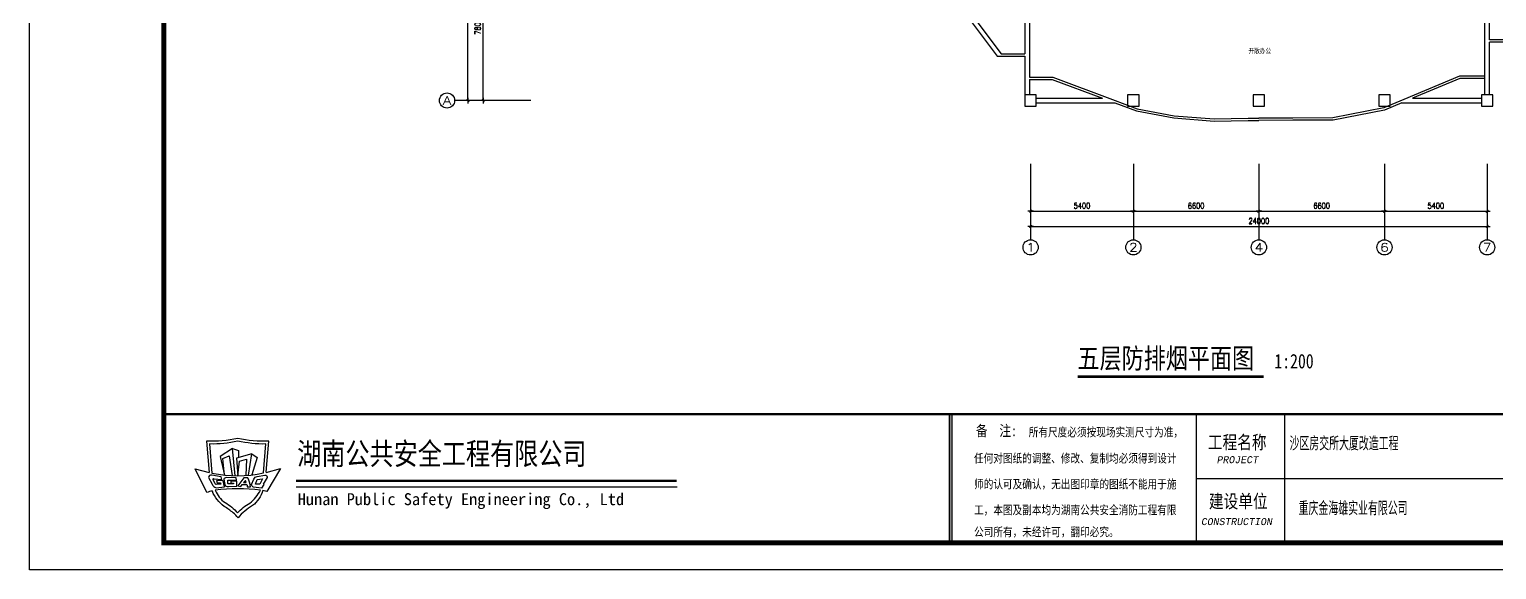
# Model space of a CAD drawing. Extents: x -149393 to 1177518, y -366685 to 296590.
# Drawn here: x 777175 to 854306, y 212582 to 241016 of the extents above; entities that cross this region are included whole.
import ezdxf
from ezdxf.enums import TextEntityAlignment as Align

# ---------------------------------------------------------------- set-up
doc = ezdxf.new("R2010")
doc.units = 0
doc.header["$LTSCALE"] = 1000
doc.header["$MEASUREMENT"] = 0
doc.layers.get('0').update_dxf_attribs({"linetype": 'CONTINUOUS'})
doc.layers.get('Defpoints').update_dxf_attribs({"linetype": 'CONTINUOUS'})
for name, color, linetype in [('ABDE_DENG', 4, 'CONTINUOUS'), ('AXIS', 3, 'CONTINUOUS'), ('COLUMN', 9, 'CONTINUOUS'), ('LAYER6', 6, 'CONTINUOUS'), ('LAYER8', 8, 'CONTINUOUS'), ('PUB_TITLE', 253, 'CONTINUOUS'), ('TEL_SYMB', 3, 'CONTINUOUS'), ('TEL_TEXT', 7, 'CONTINUOUS'), ('WALL', 9, 'CONTINUOUS'), ('图层3', 250, 'CONTINUOUS'), ('标注', 1, 'CONTINUOUS')]:
    doc.layers.add(name, color=color, linetype=linetype)
doc.styles.add('-黑体', font='simhei.ttf', dxfattribs={"width": 0.8})
doc.styles.add('_TCH_AXIS', font='COMPLEX', dxfattribs={"bigfont": 'GBCBIG'})
doc.styles.add('_TCH_DIM_T3', font='SIMPLEX', dxfattribs={"width": 0.705882, "bigfont": 'GBCBIG'})
doc.styles.add('_TEL_DIM', font='', dxfattribs={"width": 0.8, "height": 3.5})
doc.styles.add('BAO', font='simhei.ttf', dxfattribs={"height": 20})
doc.styles.add('DIM_FONT', font='SIMPLEX.shx', dxfattribs={"width": 0.8})
doc.styles.add('Romans', font='romans.shx', dxfattribs={"height": 150})
doc.styles.add('图框字体', font='', dxfattribs={"width": 0.6})
doc.styles.add('宋体', font='')
doc.styles.get('_TEL_DIM').set_extended_font_data('SimSun')
doc.styles.get('图框字体').set_extended_font_data('SimSun')
doc.styles.get('宋体').set_extended_font_data('SimSun')
doc.dimstyles.new('_TCH_ARCH&&100', dxfattribs={"dimtxt": 297.5, "dimasz": 100, "dimexe": 250, "dimexo": 300, "dimgap": 126.25, "dimtad": 1, "dimdec": 0, "dimzin": 0, "dimdsep": 46, "dimtxsty": '_TCH_DIM_T3', "dimblk": 'ARCHTICK', "dimcen": 0.09, "dimclrt": 7, "dimazin": 2, "dimtfac": 1, "dimtdec": 0, "dimtix": 1, "dimtmove": 2, "dimatfit": 3, "dimfxl": 1, "dimtolj": 1, "dimtzin": 0, "dimarcsym": 0})
doc.dimstyles.new('DIMN', dxfattribs={"dimtxt": 300, "dimasz": 1, "dimexe": 250, "dimexo": 300, "dimgap": 150, "dimtad": 1, "dimdec": 0, "dimdsep": 46, "dimtxsty": 'DIM_FONT', "dimblk": '_DIMX', "dimcen": 2.5, "dimclrt": 7, "dimadec": 0, "dimazin": 0, "dimtfac": 1, "dimtdec": 0, "dimtix": 1, "dimtmove": 2, "dimatfit": 3, "dimldrblk": '_DIMX', "dimfxl": 1, "dimtolj": 1, "dimarcsym": 0})

# ---------------------------------------------------------------- blocks, each defined once
blk = doc.blocks.new('sdfs')
for p, q in [((-71908384, -77525171), (-71908178, -77525115)), ((-71908178, -77525115), (-71908377, -77525447)), ((-71908377, -77525447), (-71908433, -77525434))]:
    blk.add_line(p, q)
for points in [[(-71908384, -77525170), (-71908347, -77524719, -0.070191), (-71908797, -77524678, -0.081286), (-71909248, -77524717), (-71909212, -77525174)], [(-71908424, -77525180), (-71908390, -77524760, -0.06194), (-71908797, -77524718, -0.071571), (-71909205, -77524759), (-71909171, -77525183)], [(-71908793, -77525830, 0.079164), (-71908864, -77525756, 0.017587), (-71908992, -77525665, -0.151333), (-71909165, -77525443, 0.091265), (-71909243, -77525465), (-71909414, -77525118), (-71909212, -77525174)], [(-71909171, -77525183, 0.104147), (-71908424, -77525180)], [(-71909037, -77525238), (-71909174, -77525211, 0.425242), (-71909222, -77525244), (-71909170, -77525344, 0.188834), (-71909109, -77525397), (-71908987, -77525380), (-71909008, -77525292), (-71909104, -77525290), (-71909094, -77525325), (-71909046, -77525324), (-71909042, -77525343), (-71909112, -77525346, -0.388908), (-71909124, -77525336), (-71909154, -77525273, -0.729743), (-71909143, -77525263), (-71909027, -77525275), (-71909037, -77525238)], [(-71908469, -77525431, 0.068635), (-71909122, -77525430, 0.14553), (-71908981, -77525609, -0.078816), (-71908799, -77525759, -0.096853), (-71908623, -77525617, 0.115375), (-71908469, -77525431, -1.236528)], [(-71908817, -77525283), (-71908818, -77525251), (-71908963, -77525247, 0.31675), (-71908999, -77525271), (-71908984, -77525345, 0.454249), (-71908933, -77525375, -0.216798)], [(-71908933, -77525375), (-71908809, -77525371), (-71908809, -77525301), (-71908899, -77525301), (-71908899, -77525330), (-71908857, -77525330), (-71908857, -77525340), (-71908930, -77525340, -0.296815), (-71908939, -77525333), (-71908943, -77525291, -0.684505), (-71908932, -77525286), (-71908817, -77525284)], [(-71908652, -77525253), (-71908710, -77525252), (-71908795, -77525369), (-71908754, -77525374), (-71908734, -77525348), (-71908665, -77525347, -0.146125), (-71908660, -77525382), (-71908614, -77525381, 0.11925), (-71908652, -77525253, 1.231758)], [(-71908430, -77525343), (-71908419, -77525346), (-71908452, -77525400), (-71908567, -77525385, -0.420793), (-71908596, -77525346), (-71908564, -77525268, -0.289513), (-71908514, -77525232), (-71908403, -77525211, -0.54216), (-71908369, -77525246), (-71908430, -77525343)], [(-71908433, -77525434, -0.143259), (-71908582, -77525653, 0.08357), (-71908793, -77525830, -1.288368)]]:
    blk.add_lwpolyline(points, format="xyb")
for points in [[(-71908871, -77524827), (-71909053, -77524941), (-71908989, -77525211), (-71909011, -77524972), (-71908922, -77524931), (-71908880, -77525219)], [(-71908837, -77525220), (-71908871, -77524827), (-71908786, -77524856), (-71908785, -77524962)], [(-71908595, -77524903), (-71908817, -77524966), (-71908796, -77525220), (-71908771, -77525007), (-71908669, -77524980), (-71908678, -77525216)], [(-71908642, -77525213), (-71908595, -77524903), (-71908516, -77524956), (-71908594, -77525208)], [(-71908685, -77525288), (-71908714, -77525318), (-71908675, -77525320), (-71908685, -77525288)], [(-71908438, -77525266), (-71908477, -77525343), (-71908542, -77525343), (-71908514, -77525276), (-71908438, -77525266)]]:
    blk.add_lwpolyline(points)
blk = doc.blocks.new('_DIMX')
blk.add_line((-150, 0), (150, 0))
at = {"const_width": 50}
blk.add_lwpolyline([(-70, -70), (70, 70)], dxfattribs=at)
blk = doc.blocks.new('_ArchTick')
at = {"color": 0, "linetype": 'ByBlock', "const_width": 0.4}
blk.add_lwpolyline([(-0.5, -0.5), (0.5, 0.5)], dxfattribs=at)
blk = doc.blocks.new('*D539')
at = {"layer": 'AXIS', "color": 0, "lineweight": -2, "transparency": 16777216}
for p, q in [((841808, 233642), (841808, 231192)), ((848408, 233642), (848408, 231192)), ((841808, 231442), (848408, 231442))]:
    blk.add_line(p, q, dxfattribs=at)
at = {"layer": 'Defpoints', "color": 0, "transparency": 16777216}
for p in [(841808, 233942), (848408, 233942), (848408, 231442)]:
    blk.add_point(p, dxfattribs=at)
at = {"layer": 'AXIS', "color": 0, "lineweight": -2, "transparency": 16777216, "xscale": 100, "yscale": 100, "zscale": 100, "rotation": 180}
blk.add_blockref('_ArchTick', (841808, 231442), dxfattribs=at)
at = {"layer": 'AXIS', "color": 0, "lineweight": -2, "transparency": 16777216, "xscale": 100, "yscale": 100, "zscale": 100}
blk.add_blockref('_ArchTick', (848408, 231442), dxfattribs=at)
at = {"layer": 'AXIS', "color": 7, "transparency": 16777216, "insert": (845108, 231717), "char_height": 297.5, "attachment_point": 5, "style": '_TCH_DIM_T3'}
blk.add_mtext('\\A1;6600', dxfattribs=at)
blk = doc.blocks.new('*D540')
at = {"layer": 'AXIS', "color": 0, "lineweight": -2, "transparency": 16777216}
for p, q in [((848408, 233642), (848408, 231192)), ((853808, 233642), (853808, 231192)), ((848408, 231442), (853808, 231442))]:
    blk.add_line(p, q, dxfattribs=at)
at = {"layer": 'Defpoints', "color": 0, "transparency": 16777216}
for p in [(848408, 233942), (853808, 233942), (853808, 231442)]:
    blk.add_point(p, dxfattribs=at)
at = {"layer": 'AXIS', "color": 0, "lineweight": -2, "transparency": 16777216, "xscale": 100, "yscale": 100, "zscale": 100, "rotation": 180}
blk.add_blockref('_ArchTick', (848408, 231442), dxfattribs=at)
at = {"layer": 'AXIS', "color": 0, "lineweight": -2, "transparency": 16777216, "xscale": 100, "yscale": 100, "zscale": 100}
blk.add_blockref('_ArchTick', (853808, 231442), dxfattribs=at)
at = {"layer": 'AXIS', "color": 7, "transparency": 16777216, "insert": (851108, 231717), "char_height": 297.5, "attachment_point": 5, "style": '_TCH_DIM_T3'}
blk.add_mtext('\\A1;5400', dxfattribs=at)
blk = doc.blocks.new('*D541')
at = {"layer": 'AXIS', "color": 0, "lineweight": -2, "transparency": 16777216}
for p, q in [((835208, 233642), (835208, 231192)), ((841808, 233642), (841808, 231192)), ((835208, 231442), (841808, 231442))]:
    blk.add_line(p, q, dxfattribs=at)
at = {"layer": 'Defpoints', "color": 0, "transparency": 16777216}
for p in [(835208, 233942), (841808, 233942), (841808, 231442)]:
    blk.add_point(p, dxfattribs=at)
at = {"layer": 'AXIS', "color": 0, "lineweight": -2, "transparency": 16777216, "xscale": 100, "yscale": 100, "zscale": 100, "rotation": 180}
blk.add_blockref('_ArchTick', (835208, 231442), dxfattribs=at)
at = {"layer": 'AXIS', "color": 0, "lineweight": -2, "transparency": 16777216, "xscale": 100, "yscale": 100, "zscale": 100}
blk.add_blockref('_ArchTick', (841808, 231442), dxfattribs=at)
at = {"layer": 'AXIS', "color": 7, "transparency": 16777216, "insert": (838508, 231717), "char_height": 297.5, "attachment_point": 5, "style": '_TCH_DIM_T3'}
blk.add_mtext('\\A1;6600', dxfattribs=at)
blk = doc.blocks.new('*D542')
at = {"layer": 'AXIS', "color": 0, "lineweight": -2, "transparency": 16777216}
for p, q in [((829808, 233642), (829808, 231192)), ((835208, 233642), (835208, 231192)), ((829808, 231442), (835208, 231442))]:
    blk.add_line(p, q, dxfattribs=at)
at = {"layer": 'Defpoints', "color": 0, "transparency": 16777216}
for p in [(829808, 233942), (835208, 233942), (835208, 231442)]:
    blk.add_point(p, dxfattribs=at)
at = {"layer": 'AXIS', "color": 0, "lineweight": -2, "transparency": 16777216, "xscale": 100, "yscale": 100, "zscale": 100, "rotation": 180}
blk.add_blockref('_ArchTick', (829808, 231442), dxfattribs=at)
at = {"layer": 'AXIS', "color": 0, "lineweight": -2, "transparency": 16777216, "xscale": 100, "yscale": 100, "zscale": 100}
blk.add_blockref('_ArchTick', (835208, 231442), dxfattribs=at)
at = {"layer": 'AXIS', "color": 7, "transparency": 16777216, "insert": (832508, 231717), "char_height": 297.5, "attachment_point": 5, "style": '_TCH_DIM_T3'}
blk.add_mtext('\\A1;5400', dxfattribs=at)
blk = doc.blocks.new('*D543')
at = {"layer": 'AXIS', "color": 0, "lineweight": -2, "transparency": 16777216}
for p, q in [((829808, 233642), (829808, 230392)), ((853808, 233642), (853808, 230392)), ((829808, 230642), (853808, 230642))]:
    blk.add_line(p, q, dxfattribs=at)
at = {"layer": 'Defpoints', "color": 0, "transparency": 16777216}
for p in [(829808, 233942), (853808, 233942), (853808, 230642)]:
    blk.add_point(p, dxfattribs=at)
at = {"layer": 'AXIS', "color": 0, "lineweight": -2, "transparency": 16777216, "xscale": 100, "yscale": 100, "zscale": 100, "rotation": 180}
blk.add_blockref('_ArchTick', (829808, 230642), dxfattribs=at)
at = {"layer": 'AXIS', "color": 0, "lineweight": -2, "transparency": 16777216, "xscale": 100, "yscale": 100, "zscale": 100}
blk.add_blockref('_ArchTick', (853808, 230642), dxfattribs=at)
at = {"layer": 'AXIS', "color": 7, "transparency": 16777216, "insert": (841808, 230917), "char_height": 297.5, "attachment_point": 5, "style": '_TCH_DIM_T3'}
blk.add_mtext('\\A1;24000', dxfattribs=at)
blk = doc.blocks.new('*D544')
at = {"layer": 'AXIS', "color": 0, "lineweight": -2, "transparency": 16777216}
for p, q in [((803230, 245068), (800780, 245068)), ((801030, 237268), (801030, 245068)), ((803230, 237268), (800780, 237268))]:
    blk.add_line(p, q, dxfattribs=at)
at = {"layer": 'Defpoints', "color": 0, "transparency": 16777216}
for p in [(801030, 245068), (803530, 245068), (803530, 237268)]:
    blk.add_point(p, dxfattribs=at)
at = {"layer": 'AXIS', "color": 0, "lineweight": -2, "transparency": 16777216, "xscale": 100, "yscale": 100, "zscale": 100}
for p, rotation in [((801030, 245068), 90), ((801030, 237268), 270)]:
    blk.add_blockref('_ArchTick', p, dxfattribs=dict(at, rotation=rotation))
at = {"layer": 'AXIS', "color": 7, "transparency": 16777216, "insert": (800755, 241168), "char_height": 297.5, "attachment_point": 5, "rotation": 90, "style": '_TCH_DIM_T3'}
blk.add_mtext('\\A1;7800', dxfattribs=at)
blk = doc.blocks.new('*D545')
at = {"layer": 'AXIS', "color": 0, "lineweight": -2, "transparency": 16777216}
for p, q in [((802930, 257068), (799980, 257068)), ((800230, 237268), (800230, 257068)), ((802930, 237268), (799980, 237268))]:
    blk.add_line(p, q, dxfattribs=at)
at = {"layer": 'Defpoints', "color": 0, "transparency": 16777216}
for p in [(800230, 257068), (803230, 257068), (803230, 237268)]:
    blk.add_point(p, dxfattribs=at)
at = {"layer": 'AXIS', "color": 0, "lineweight": -2, "transparency": 16777216, "xscale": 100, "yscale": 100, "zscale": 100}
for p, rotation in [((800230, 257068), 90), ((800230, 237268), 270)]:
    blk.add_blockref('_ArchTick', p, dxfattribs=dict(at, rotation=rotation))
at = {"layer": 'AXIS', "color": 7, "transparency": 16777216, "insert": (799955, 247168), "char_height": 297.5, "attachment_point": 5, "rotation": 90, "style": '_TCH_DIM_T3'}
blk.add_mtext('\\A1;19800', dxfattribs=at)
blk = doc.blocks.new('_FZHK')
blk.add_lwpolyline([(-0.5, -0.5), (0.5, -0.5), (0.5, 0.5), (-0.5, 0.5)], close=True)

msp = doc.modelspace()

# ---------------------------------------------------------------- hatches: boundary and pattern name
at = {"layer": 'ABDE_DENG'}
msp.add_hatch(color=256, dxfattribs=at).paths.add_polyline_path([(825545.5, 220764.4), (825666.3, 220764.4), (825666.3, 213996), (825545.5, 213996)])

# ---------------------------------------------------------------- linework, layer by layer
msp.add_lwpolyline([(825545.5, 220764.4), (825666.3, 220764.4), (825666.3, 213996), (825545.5, 213996)], close=True, dxfattribs=at)
msp.add_lwpolyline([(825666.3, 220764.4), (825666.3, 213996)], dxfattribs=at)
at = {"layer": 'AXIS'}
for p, q in [((803530.1, 237268.1), (799530.1, 237268.1)), ((829808.1, 233942.3), (829808.1, 229942.3)), ((835208.1, 233942.3), (835208.1, 229942.3)), ((841808.1, 233942.3), (841808.1, 229942.3)), ((848408.1, 233942.3), (848408.1, 229942.3)), ((853808.1, 233942.3), (853808.1, 229942.3))]:
    msp.add_line(p, q, dxfattribs=at)
for centre in [(799130.1, 237268.1), (829808.1, 229542.3), (835208.1, 229542.3), (841808.1, 229542.3), (848408.1, 229542.3), (853808.1, 229542.3)]:
    msp.add_circle(centre, 400, dxfattribs=at)
at = {"layer": 'PUB_TITLE'}
for p, q in [((825545.5, 220764.4), (825545.5, 213996)), ((825666.3, 220764.4), (825666.3, 213996)), ((838504.4, 220764.4), (838504.4, 213996)), ((843154.4, 220764.4), (843154.4, 213996)), ((838504.4, 217380.2), (854991, 217380.2))]:
    msp.add_line(p, q, dxfattribs=at)
msp.add_lwpolyline([(777174.8, 296590.3), (895974.8, 296590.3), (895974.8, 212581.7), (777174.8, 212581.7)], close=True, dxfattribs=at)
at = {"layer": 'PUB_TITLE', "const_width": 270.7}
msp.add_lwpolyline([(784246.3, 295176), (894560.6, 295176), (894560.6, 213996), (784246.3, 213996), (784246.3, 295176)], close=True, dxfattribs=at)
at = {"layer": 'PUB_TITLE', "const_width": 135.4}
msp.add_lwpolyline([(784246.3, 220764.4), (894560.6, 220764.4)], dxfattribs=at)
at = {"layer": 'TEL_SYMB', "const_width": 140}
msp.add_lwpolyline([(832272.8, 222734.7), (842061, 222734.7)], dxfattribs=at)
at = {"layer": 'WALL', "color": 59}
for p, q in [((823663.5, 245461), (828053.1, 239608.1)), ((823855.5, 245605), (828263.1, 239728.1)), ((829508.1, 242757.2), (829508.1, 239728.1)), ((829748.1, 242757.2), (829748.1, 239668.1)), ((853688.1, 240403.1), (853688.1, 242768.8)), ((853928.1, 240463.1), (853928.1, 242768.8)), ((853688.1, 237568.1), (853688.1, 240403.1)), ((855983.1, 240463.1), (853928.1, 240463.1)), ((855983.1, 240343.1), (853928.1, 240343.1)), ((853928.1, 237568.1), (853928.1, 240343.1)), ((828053.1, 239608.1), (829508.1, 239608.1)), ((828263.1, 239728.1), (829508.1, 239728.1)), ((829508.1, 239608.1), (829508.1, 238440.3)), ((829748.1, 239668.1), (829748.1, 238500.3)), ((829508.1, 238440.3), (829508.1, 237568.1)), ((829748.1, 238500.3), (830969.7, 238500.3)), ((829748.1, 238380.3), (829748.1, 237568.1)), ((829748.1, 238380.3), (830948, 238380.3)), ((830948, 238380.3), (833595.2, 237388.1)), ((830969.7, 238500.3), (834107.4, 237324.3)), ((852345.4, 238546.7), (849426.1, 237323.5)), ((852369.5, 238426.7), (849890.9, 237388.1)), ((853688.1, 238546.7), (852345.4, 238546.7)), ((853688.1, 238426.7), (852369.5, 238426.7)), ((853688.1, 238426.7), (853688.1, 238546.7)), ((830108.1, 237388.1), (833595.2, 237388.1)), ((830108.1, 237148.1), (834235.6, 237148.1)), ((834107.4, 237324.3), (835414.1, 236834.5)), ((834235.6, 237148.1), (835381.8, 236718.5)), ((835414.1, 236834.5), (837355.4, 236470.7)), ((848369.4, 236880.6), (845692.4, 236358)), ((849426.1, 237323.5), (848369.4, 236880.6)), ((849318.2, 237148.1), (848404.5, 236765.2)), ((849318.2, 237148.1), (853508.1, 237148.1)), ((849890.9, 237388.1), (853508.1, 237388.1)), ((835381.8, 236718.5), (837339.5, 236351.6)), ((837339.5, 236351.6), (839451.1, 236182.7)), ((837355.4, 236470.7), (839454.6, 236302.8)), ((839451.1, 236182.7), (841238.9, 236219.3)), ((839454.6, 236302.8), (841236.4, 236339.3)), ((841237.1, 236219.3), (841807.6, 236214.2)), ((841238.2, 236339.3), (841808.7, 236334.2)), ((843592.4, 236349.2), (841807.6, 236334.2)), ((843593.4, 236229.2), (841808.6, 236214.2)), ((845692.4, 236358), (843592.7, 236349.2)), ((845704.3, 236238), (843593.2, 236229.2)), ((848404.5, 236765.2), (845704.3, 236238))]:
    msp.add_line(p, q, dxfattribs=at)
at = {"layer": '图层3'}
msp.add_line((791194.5, 216932.6), (811229.4, 216932.6), dxfattribs=at)
at = {"layer": '图层3', "const_width": 123.3}
msp.add_lwpolyline([(791194.5, 217256.9), (811202.1, 217256.9)], dxfattribs=at)

# ---------------------------------------------------------------- block references
at = {"layer": 'COLUMN', "color": 59, "xscale": 600, "yscale": 600, "zscale": 600}
for p in [(829808.1, 237268.1), (835208.1, 237268.1), (841808.1, 237268.1), (848408.1, 237268.1), (853808.1, 237268.1)]:
    msp.add_blockref('_FZHK', p, dxfattribs=at)
at = {"layer": 'LAYER6', "xscale": 3.629170266329311, "yscale": 3.629170266329311, "zscale": 3.629170266329311}
msp.add_blockref('sdfs', (261757398.9, 281569749.3), dxfattribs=at)

# ---------------------------------------------------------------- texts
at = {"layer": 'AXIS', "color": 7, "style": '_TCH_AXIS'}
for s, width, p, p2 in [('A', 1.166667, (798903.8, 237041.8), (799356.3, 237041.8)), ('1', 2.333333, (829581.9, 229316.1), (830034.4, 229316.1)), ('2', 1.5, (834981.9, 229316.1), (835434.4, 229316.1)), ('4', 1.3125, (841581.9, 229316.1), (842034.4, 229316.1)), ('6', 1.5, (848181.9, 229316.1), (848634.4, 229316.1)), ('7', 1.5, (853581.9, 229316.1), (854034.4, 229316.1))]:
    msp.add_text(s, height=452.5, dxfattribs=dict(at, width=width)).set_placement(p, p2, align=Align.FIT)
at = {"layer": 'LAYER8', "style": '宋体', "width": 0.8}
for s, height, p in [('备  注:', 565.71, (826930.9, 219609.6)), ('所有尺度必须按现场实测尺寸为准，', 452.571, (829709.1, 219592)), ('任何对图纸的调整、修改、复制均必须得到设计', 452.571, (826832.9, 218216.9)), ('师的认可及确认，无出图印章的图纸不能用于施', 452.571, (826832.9, 216856.7)), ('工，本图及副本均为湖南公共安全消防工程有限', 452.571, (826832.9, 215496.4)), ('公司所有，未经许可，翻印必究。', 452.571, (826832.9, 214339.5))]:
    msp.add_text(s, height=height, dxfattribs=at).set_placement(p)
at = {"layer": 'TEL_SYMB', "color": 7, "style": '_TEL_DIM', "width": 0.8}
for s, height, p in [('五层防排烟平面图', 1063.29, (832272.8, 223174.2)), ('1:200', 759.49, (842621, 223174.2))]:
    msp.add_text(s, height=height, dxfattribs=at).set_placement(p)
at = {"layer": 'TEL_TEXT', "color": 59, "style": '_TEL_DIM', "width": 0.8}
msp.add_text('开敞办公', height=265.82, dxfattribs=at).set_placement((841260.8, 239745.7))
at = {"layer": '图层3'}
for s, height, style, width, p in [('沙区房交所大厦改造工程', 636.429, '图框字体', 0.6, (843416.7, 218929.2)), ('Hunan Public Safety Engineering Co., Ltd', 630.486, 'BAO', 1, (791282.8, 215976.8)), ('重庆金海雄实业有限公司', 636.429, '图框字体', 0.6, (843895.2, 215513.7))]:
    msp.add_text(s, height=height, dxfattribs=dict(at, style=style, width=width)).set_placement(p)
at = {"layer": '图层3', "insert": (791256, 219265.2), "char_height": 1161.335, "attachment_point": 1, "style": '-黑体'}
msp.add_mtext('湖南公共安全工程有限公司', dxfattribs=at)
at = {"layer": '标注', "style": '宋体', "width": 0.8}
for s, p in [('工程名称', (839124, 218930.1)), ('建设单位', (839181, 215828.1))]:
    msp.add_text(s, height=707.14, dxfattribs=at).set_placement(p)
at = {"layer": '标注', "char_height": 367.714, "width": 2832.484, "attachment_point": 1, "style": 'Romans'}
for s, insert in [('\\fMonospac821 BT|b0|i1|c0|p49;PROJECT', (839610.8, 218553.6)), ('\\fMonospac821 BT|b0|i1|c0|p49;CONSTRUCTION', (838787.9, 215296.4))]:
    msp.add_mtext(s, dxfattribs=dict(at, insert=insert))

# ---------------------------------------------------------------- dimensions: what is measured, and where the dimension line sits
at = {"layer": 'AXIS'}
for p1, p2, distance in [((803230.1, 237268.1), (803230.1, 257068.1), 3000), ((803530.1, 237268.1), (803530.1, 245068.1), 2500), ((829808.1, 233942.3), (835208.1, 233942.3), -2500), ((829808.1, 233942.3), (853808.1, 233942.3), -3300), ((835208.1, 233942.3), (841808.1, 233942.3), -2500), ((841808.1, 233942.3), (848408.1, 233942.3), -2500), ((848408.1, 233942.3), (853808.1, 233942.3), -2500)]:
    msp.add_aligned_dim(p1=p1, p2=p2, distance=distance, dimstyle='DIMN', dxfattribs=at).render()
for p1, p2, distance, picture, middle in [((803230.1, 237268.1), (803230.1, 257068.1), 3000, '*D545', (799955.1, 247168.1)), ((803530.1, 237268.1), (803530.1, 245068.1), 2500, '*D544', (800755.1, 241168.1)), ((829808.1, 233942.3), (835208.1, 233942.3), -2500, '*D542', (832508.1, 231717.3)), ((829808.1, 233942.3), (853808.1, 233942.3), -3300, '*D543', (841808.1, 230917.3)), ((835208.1, 233942.3), (841808.1, 233942.3), -2500, '*D541', (838508.1, 231717.3)), ((841808.1, 233942.3), (848408.1, 233942.3), -2500, '*D539', (845108.1, 231717.3)), ((848408.1, 233942.3), (853808.1, 233942.3), -2500, '*D540', (851108.1, 231717.3))]:
    dim = msp.add_aligned_dim(p1=p1, p2=p2, distance=distance, dimstyle='_TCH_ARCH&&100', dxfattribs=at)
    dim.commit()
    dim.dimension.update_dxf_attribs({"geometry": picture, "text_midpoint": middle})

doc.saveas('drawing.dxf')
